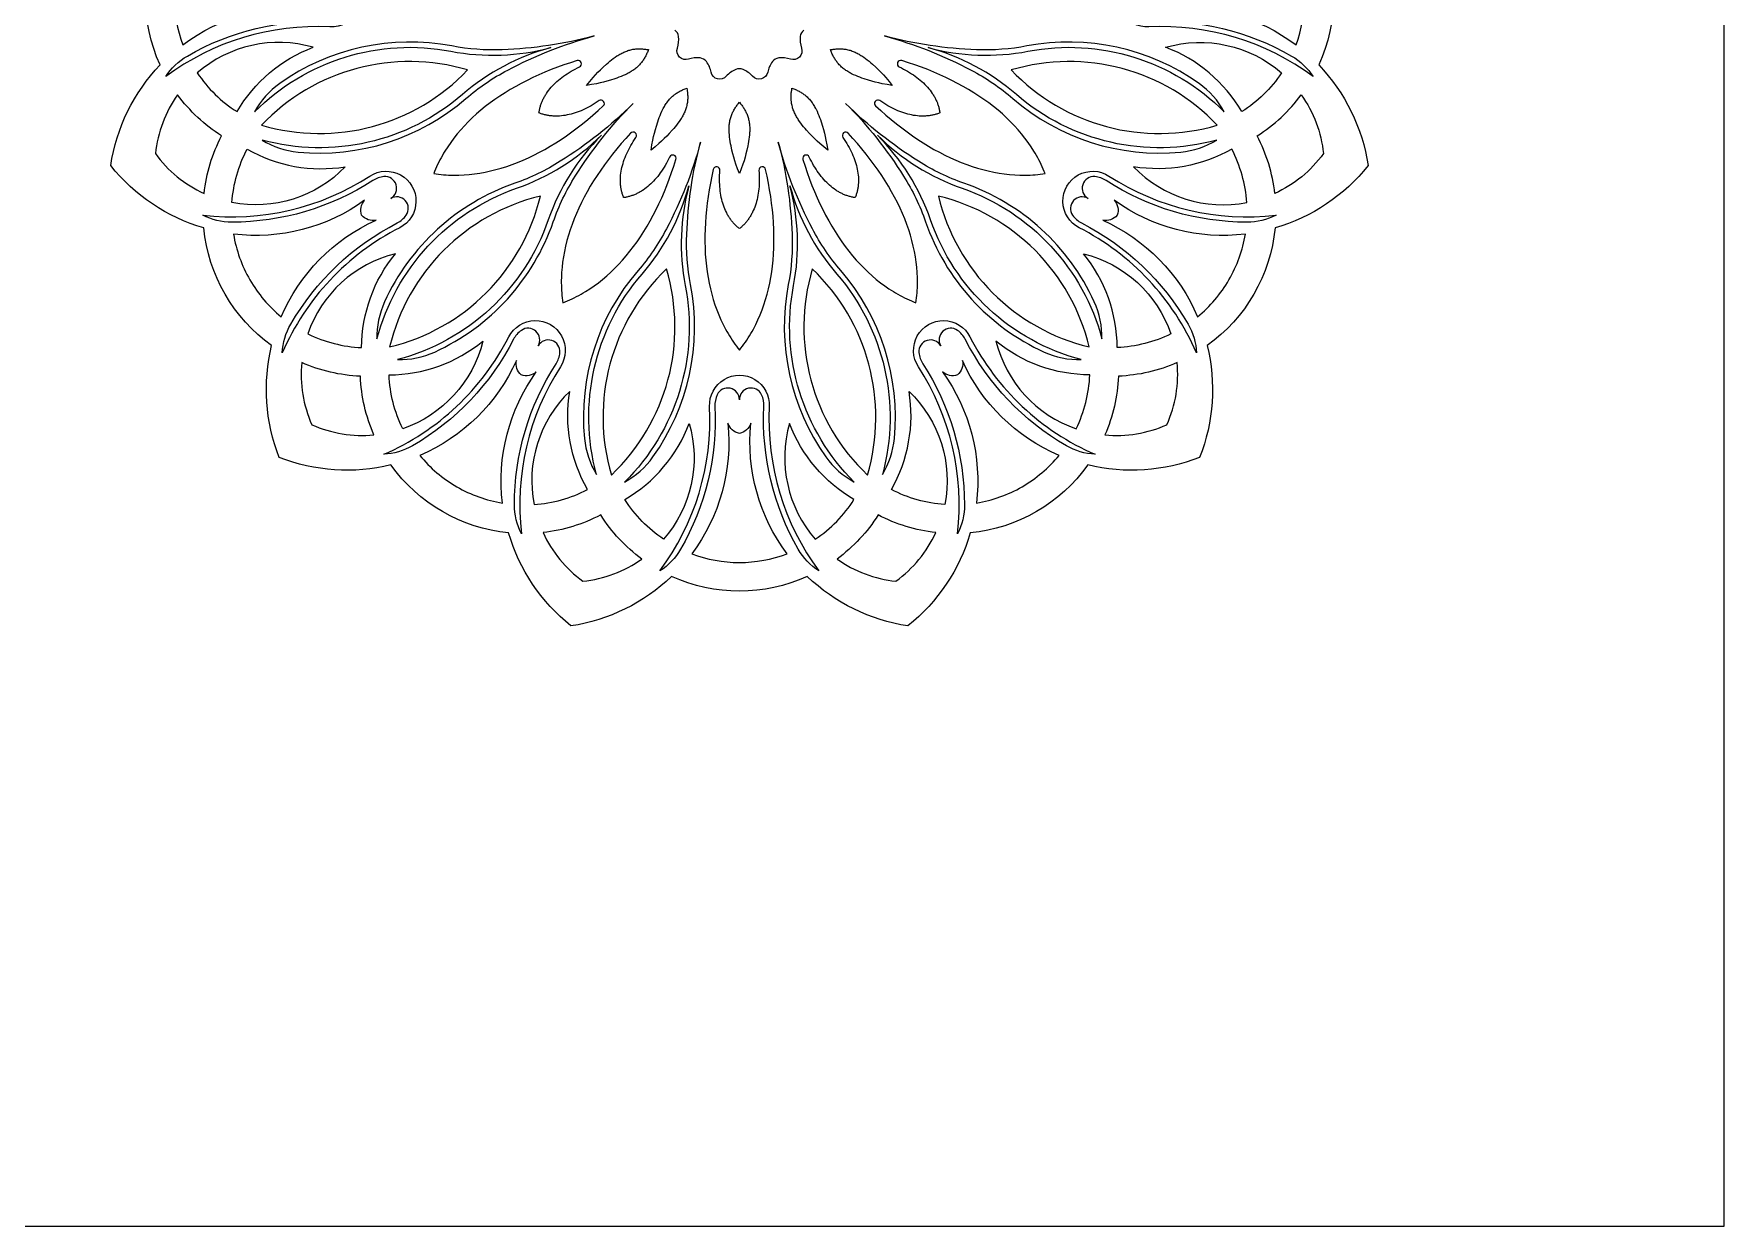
# Model space of a CAD drawing. Header units: millimetres. Extents: x 5898 to 7935, y 628 to 2008.
# Drawn here: x 6986 to 7935, y 628 to 1297 of the extents above; entities that cross this region are included whole.
import ezdxf

# ---------------------------------------------------------------- set-up
doc = ezdxf.new("R2010")
doc.units = ezdxf.units.MM
doc.layers.add('Layer 01', color=1, linetype='Continuous')

msp = doc.modelspace()

# ---------------------------------------------------------------- linework, layer by layer
at = {"layer": 'Layer 01'}
for points in [[(5897.66, 627.65), (7935.49, 627.65), (7935.49, 2008.18), (5897.66, 2008.18)], [(7331.21, 1288.4), (7330.83, 1287.38), (7330.62, 1286.88), (7330.41, 1286.38), (7330.18, 1285.88), (7329.95, 1285.38), (7329.7, 1284.89), (7329.45, 1284.41), (7329.18, 1283.93), (7328.91, 1283.46), (7328.62, 1283), (7328.33, 1282.54), (7328.02, 1282.09), (7327.71, 1281.65), (7327.38, 1281.22), (7327.04, 1280.8), (7326.65, 1280.34), (7326.24, 1279.9), (7325.81, 1279.46), (7325.38, 1279.04), (7324.93, 1278.63), (7324.47, 1278.24), (7323.99, 1277.85), (7323.51, 1277.48), (7323.02, 1277.12), (7322.51, 1276.77), (7322, 1276.43), (7321.48, 1276.1), (7320.95, 1275.78), (7320.41, 1275.47), (7319.86, 1275.17), (7319.31, 1274.89), (7318.19, 1274.33), (7317.04, 1273.82), (7315.88, 1273.33), (7314.7, 1272.87), (7313.51, 1272.44), (7312.31, 1272.03), (7309.92, 1271.28), (7307.96, 1270.72), (7306.01, 1270.2), (7304.05, 1269.72), (7302.08, 1269.29), (7299.29, 1268.77), (7296.47, 1268.34), (7298.25, 1270.56), (7300.1, 1272.72), (7301.46, 1274.21), (7302.85, 1275.66), (7304.28, 1277.1), (7305.75, 1278.51), (7307.59, 1280.21), (7308.54, 1281.04), (7309.51, 1281.85), (7310.5, 1282.64), (7311.5, 1283.41), (7312.52, 1284.14), (7313.56, 1284.84), (7314.09, 1285.18), (7314.62, 1285.5), (7315.16, 1285.81), (7315.7, 1286.11), (7316.24, 1286.4), (7316.79, 1286.68), (7317.35, 1286.94), (7317.91, 1287.18), (7318.47, 1287.42), (7319.04, 1287.63), (7319.62, 1287.83), (7320.19, 1288.02), (7320.78, 1288.19), (7321.36, 1288.34), (7321.96, 1288.47), (7322.55, 1288.58), (7323.09, 1288.66), (7323.62, 1288.73), (7324.16, 1288.79), (7324.7, 1288.83), (7325.24, 1288.85), (7325.79, 1288.87), (7326.33, 1288.87), (7326.88, 1288.86), (7327.43, 1288.84), (7327.97, 1288.8), (7328.52, 1288.76), (7329.06, 1288.71), (7329.6, 1288.64), (7330.14, 1288.57)], [(7433.47, 1288.4), (7434.54, 1288.57), (7435.08, 1288.64), (7435.63, 1288.71), (7436.17, 1288.76), (7436.71, 1288.8), (7437.26, 1288.84), (7437.81, 1288.86), (7438.35, 1288.87), (7438.9, 1288.87), (7439.44, 1288.85), (7439.98, 1288.83), (7440.52, 1288.79), (7441.06, 1288.73), (7441.6, 1288.66), (7442.13, 1288.58), (7442.73, 1288.47), (7443.32, 1288.34), (7443.91, 1288.19), (7444.49, 1288.02), (7445.07, 1287.83), (7445.64, 1287.63), (7446.21, 1287.42), (7446.78, 1287.18), (7447.34, 1286.94), (7447.89, 1286.68), (7448.44, 1286.4), (7448.99, 1286.11), (7449.53, 1285.81), (7450.06, 1285.5), (7450.6, 1285.18), (7451.12, 1284.84), (7452.16, 1284.14), (7453.18, 1283.41), (7454.19, 1282.64), (7455.17, 1281.85), (7456.14, 1281.04), (7457.09, 1280.21), (7458.94, 1278.51), (7460.41, 1277.1), (7461.84, 1275.66), (7463.23, 1274.21), (7464.58, 1272.72), (7466.43, 1270.56), (7468.21, 1268.34), (7465.4, 1268.77), (7462.6, 1269.29), (7460.64, 1269.72), (7458.68, 1270.2), (7456.72, 1270.72), (7454.76, 1271.28), (7452.37, 1272.03), (7451.18, 1272.44), (7449.99, 1272.87), (7448.81, 1273.33), (7447.65, 1273.82), (7446.5, 1274.33), (7445.37, 1274.89), (7444.82, 1275.17), (7444.27, 1275.47), (7443.74, 1275.78), (7443.21, 1276.1), (7442.68, 1276.43), (7442.17, 1276.77), (7441.67, 1277.12), (7441.17, 1277.48), (7440.69, 1277.85), (7440.22, 1278.24), (7439.76, 1278.63), (7439.31, 1279.04), (7438.87, 1279.46), (7438.45, 1279.9), (7438.04, 1280.34), (7437.64, 1280.8), (7437.3, 1281.22), (7436.98, 1281.65), (7436.66, 1282.09), (7436.35, 1282.54), (7436.06, 1283), (7435.78, 1283.46), (7435.5, 1283.93), (7435.24, 1284.41), (7434.98, 1284.89), (7434.74, 1285.38), (7434.5, 1285.88), (7434.28, 1286.38), (7434.06, 1286.88), (7433.86, 1287.38)], [(7352.82, 1266.79), (7353, 1265.71), (7353.07, 1265.17), (7353.13, 1264.63), (7353.19, 1264.09), (7353.23, 1263.54), (7353.26, 1263), (7353.29, 1262.45), (7353.3, 1261.91), (7353.29, 1261.36), (7353.28, 1260.82), (7353.25, 1260.27), (7353.21, 1259.73), (7353.16, 1259.19), (7353.09, 1258.66), (7353.01, 1258.13), (7352.89, 1257.53), (7352.76, 1256.94), (7352.61, 1256.35), (7352.45, 1255.77), (7352.26, 1255.19), (7352.06, 1254.61), (7351.84, 1254.04), (7351.61, 1253.48), (7351.36, 1252.92), (7351.1, 1252.37), (7350.83, 1251.82), (7350.54, 1251.27), (7350.24, 1250.73), (7349.93, 1250.19), (7349.6, 1249.66), (7349.27, 1249.13), (7348.57, 1248.09), (7347.84, 1247.07), (7347.07, 1246.07), (7346.28, 1245.08), (7345.47, 1244.12), (7344.64, 1243.17), (7342.94, 1241.32), (7341.52, 1239.85), (7340.09, 1238.42), (7338.63, 1237.03), (7337.15, 1235.68), (7334.99, 1233.83), (7332.76, 1232.04), (7333.2, 1234.86), (7333.72, 1237.65), (7334.15, 1239.62), (7334.62, 1241.58), (7335.14, 1243.53), (7335.71, 1245.49), (7336.46, 1247.89), (7336.87, 1249.08), (7337.3, 1250.27), (7337.76, 1251.45), (7338.24, 1252.61), (7338.76, 1253.76), (7339.31, 1254.88), (7339.6, 1255.44), (7339.9, 1255.98), (7340.21, 1256.52), (7340.53, 1257.05), (7340.86, 1257.57), (7341.2, 1258.09), (7341.55, 1258.59), (7341.91, 1259.08), (7342.28, 1259.57), (7342.66, 1260.04), (7343.06, 1260.5), (7343.47, 1260.95), (7343.89, 1261.39), (7344.32, 1261.81), (7344.77, 1262.22), (7345.23, 1262.62), (7345.65, 1262.95), (7346.08, 1263.28), (7346.52, 1263.6), (7346.97, 1263.9), (7347.42, 1264.2), (7347.89, 1264.48), (7348.36, 1264.76), (7348.84, 1265.02), (7349.32, 1265.27), (7349.81, 1265.52), (7350.3, 1265.75), (7350.8, 1265.98), (7351.3, 1266.19), (7351.81, 1266.4)], [(7411.86, 1266.79), (7412.88, 1266.4), (7413.38, 1266.19), (7413.88, 1265.98), (7414.38, 1265.75), (7414.87, 1265.52), (7415.36, 1265.27), (7415.85, 1265.02), (7416.32, 1264.76), (7416.8, 1264.48), (7417.26, 1264.2), (7417.72, 1263.9), (7418.16, 1263.6), (7418.6, 1263.28), (7419.03, 1262.95), (7419.45, 1262.62), (7419.91, 1262.22), (7420.36, 1261.81), (7420.8, 1261.39), (7421.22, 1260.95), (7421.63, 1260.5), (7422.02, 1260.04), (7422.41, 1259.57), (7422.78, 1259.08), (7423.14, 1258.59), (7423.49, 1258.09), (7423.83, 1257.57), (7424.16, 1257.05), (7424.48, 1256.52), (7424.78, 1255.98), (7425.08, 1255.44), (7425.37, 1254.88), (7425.92, 1253.76), (7426.44, 1252.61), (7426.93, 1251.45), (7427.39, 1250.27), (7427.82, 1249.08), (7428.22, 1247.89), (7428.97, 1245.49), (7429.54, 1243.53), (7430.06, 1241.58), (7430.54, 1239.62), (7430.96, 1237.65), (7431.49, 1234.86), (7431.92, 1232.04), (7429.7, 1233.83), (7427.54, 1235.68), (7426.05, 1237.03), (7424.59, 1238.42), (7423.16, 1239.85), (7421.74, 1241.32), (7420.05, 1243.17), (7419.22, 1244.12), (7418.4, 1245.08), (7417.61, 1246.07), (7416.85, 1247.07), (7416.11, 1248.09), (7415.41, 1249.13), (7415.08, 1249.66), (7414.76, 1250.19), (7414.44, 1250.73), (7414.14, 1251.27), (7413.86, 1251.82), (7413.58, 1252.37), (7413.32, 1252.92), (7413.07, 1253.48), (7412.84, 1254.04), (7412.62, 1254.61), (7412.42, 1255.19), (7412.24, 1255.77), (7412.07, 1256.35), (7411.92, 1256.94), (7411.79, 1257.53), (7411.68, 1258.13), (7411.59, 1258.66), (7411.53, 1259.19), (7411.47, 1259.73), (7411.43, 1260.27), (7411.4, 1260.82), (7411.39, 1261.36), (7411.39, 1261.91), (7411.4, 1262.45), (7411.42, 1263), (7411.45, 1263.54), (7411.5, 1264.09), (7411.55, 1264.63), (7411.62, 1265.17), (7411.69, 1265.71)], [(7382.34, 1258.88), (7383.03, 1258.03), (7383.36, 1257.6), (7383.69, 1257.17), (7384.01, 1256.72), (7384.32, 1256.27), (7384.62, 1255.82), (7384.91, 1255.35), (7385.19, 1254.89), (7385.46, 1254.41), (7385.72, 1253.93), (7385.97, 1253.45), (7386.21, 1252.96), (7386.43, 1252.47), (7386.64, 1251.97), (7386.83, 1251.47), (7387.03, 1250.9), (7387.21, 1250.32), (7387.38, 1249.73), (7387.53, 1249.14), (7387.66, 1248.55), (7387.77, 1247.95), (7387.86, 1247.35), (7387.95, 1246.75), (7388.01, 1246.14), (7388.06, 1245.53), (7388.1, 1244.91), (7388.12, 1244.3), (7388.13, 1243.68), (7388.13, 1243.06), (7388.12, 1242.44), (7388.09, 1241.81), (7388.01, 1240.56), (7387.88, 1239.31), (7387.72, 1238.06), (7387.53, 1236.81), (7387.31, 1235.57), (7387.06, 1234.33), (7386.52, 1231.88), (7386.03, 1229.9), (7385.5, 1227.95), (7384.93, 1226.01), (7384.32, 1224.1), (7383.38, 1221.41), (7382.34, 1218.76), (7381.31, 1221.41), (7380.37, 1224.1), (7379.75, 1226.01), (7379.18, 1227.95), (7378.66, 1229.9), (7378.17, 1231.88), (7377.62, 1234.33), (7377.38, 1235.57), (7377.16, 1236.81), (7376.96, 1238.06), (7376.8, 1239.31), (7376.68, 1240.56), (7376.59, 1241.81), (7376.57, 1242.44), (7376.55, 1243.06), (7376.55, 1243.68), (7376.56, 1244.3), (7376.58, 1244.91), (7376.62, 1245.53), (7376.67, 1246.14), (7376.74, 1246.75), (7376.82, 1247.35), (7376.92, 1247.95), (7377.03, 1248.55), (7377.16, 1249.14), (7377.31, 1249.73), (7377.47, 1250.32), (7377.65, 1250.9), (7377.85, 1251.47), (7378.05, 1251.97), (7378.26, 1252.47), (7378.48, 1252.96), (7378.71, 1253.45), (7378.96, 1253.93), (7379.22, 1254.41), (7379.49, 1254.89), (7379.77, 1255.35), (7380.07, 1255.82), (7380.37, 1256.27), (7380.68, 1256.72), (7381, 1257.17), (7381.32, 1257.6), (7381.66, 1258.03)]]:
    msp.add_lwpolyline(points, close=True, dxfattribs=at)
for points in [[(7060.08, 1362.56, 0.174162), (7152.34, 1334.67, -1.052626), (7152.34, 1301.16, 0.174162), (7060.08, 1273.27, -0.118961), (7072.24, 1284.83, -0.144765), (7152.49, 1304.16, 0.12236), (7159.01, 1305.43, 0.802823), (7156.25, 1317.91, 0.802821), (7159.01, 1330.4, 0.12236), (7152.49, 1331.67, -0.144765), (7072.24, 1350.99, -0.118961)], [(7704.6, 1273.27, 0.174162), (7612.34, 1301.16, -1.052626), (7612.34, 1334.67, 0.174162), (7704.6, 1362.56, -0.118961), (7692.45, 1350.99, -0.144765), (7612.19, 1331.67, 0.12236), (7605.67, 1330.4, 0.802823), (7608.44, 1317.91, 0.802821), (7605.67, 1305.43, 0.12236), (7612.19, 1304.16, -0.144765), (7692.45, 1284.83, -0.118961)], [(7064.81, 1317.91, 0.090101), (7069.69, 1291.1, -0.188849), (7142.98, 1311.46, -0.271087), (7137.3, 1317.91, -0.271087), (7142.98, 1324.37, -0.188849), (7069.69, 1344.73, 0.090101)], [(7699.87, 1317.91, 0.090101), (7695, 1344.73, -0.188849), (7621.7, 1324.37, -0.271087), (7627.39, 1317.91, -0.271087), (7621.7, 1311.46, -0.188849), (7695, 1291.1, 0.090101)], [(7100.17, 1253.57, -0.172006), (7142.95, 1289.73, 0.254681), (7077.83, 1275.31, 0.103301)], [(7300.83, 1296.07, -0.056891), (7249.11, 1288.36, -0.058045), (7220.85, 1290.45, 0.205055), (7124.12, 1269.34, 0.113402), (7110.01, 1253.43, -0.249659), (7220.29, 1287.5, 0.113342), (7276.41, 1289.53, 0.113342), (7226.79, 1263.22, -0.249659), (7114.25, 1237.59, 0.113402), (7134.43, 1230.87, 0.205055), (7228.75, 1260.95, -0.058045), (7252.18, 1276.89, -0.056891)], [(7463.86, 1296.07, -0.056891), (7512.5, 1276.89, -0.058045), (7535.93, 1260.95, 0.205055), (7630.25, 1230.87, 0.113402), (7650.43, 1237.59, -0.249659), (7537.89, 1263.22, 0.113342), (7488.28, 1289.53, 0.113342), (7544.4, 1287.5, -0.249659), (7654.68, 1253.43, 0.113402), (7640.56, 1269.34, 0.205055), (7543.83, 1290.45, -0.058045), (7515.57, 1288.36, -0.056891)], [(7664.52, 1253.57, 0.172006), (7621.74, 1289.73, -0.254681), (7686.85, 1275.31, -0.103301)], [(7292.54, 1278.71, 0.929138), (7291.15, 1282.25), (7287.43, 1281.07), (7283.76, 1279.83), (7280.15, 1278.52), (7276.59, 1277.16), (7273.11, 1275.74), (7269.68, 1274.26), (7266.33, 1272.72), (7263.05, 1271.13), (7259.84, 1269.48), (7256.7, 1267.78), (7253.65, 1266.02), (7250.67, 1264.2), (7247.78, 1262.34), (7244.98, 1260.42), (7242.26, 1258.46), (7239.62, 1256.44), (7237.08, 1254.38), (7234.64, 1252.27), (7232.28, 1250.11), (7230.02, 1247.91), (7227.86, 1245.67), (7225.79, 1243.39), (7223.82, 1241.08), (7221.95, 1238.72), (7220.18, 1236.33), (7218.51, 1233.91), (7216.94, 1231.45), (7216.19, 1230.21), (7215.47, 1228.97), (7214.77, 1227.71), (7214.1, 1226.45), (7213.46, 1225.19), (7212.84, 1223.91), (7212.24, 1222.63), (7211.67, 1221.35), (7211.13, 1220.06), (7210.61, 1218.76), (7211.99, 1218.57), (7213.38, 1218.39), (7214.78, 1218.24), (7216.18, 1218.12), (7217.6, 1218.02), (7219.02, 1217.95), (7220.44, 1217.9), (7221.88, 1217.87), (7223.32, 1217.88), (7224.76, 1217.9), (7227.67, 1218.03), (7230.61, 1218.27), (7233.56, 1218.61), (7236.54, 1219.05), (7239.53, 1219.59), (7242.54, 1220.25), (7245.56, 1221), (7248.59, 1221.86), (7251.64, 1222.82), (7254.69, 1223.89), (7257.74, 1225.06), (7260.81, 1226.33), (7263.87, 1227.7), (7266.93, 1229.17), (7269.99, 1230.74), (7273.05, 1232.41), (7276.1, 1234.18), (7279.14, 1236.04), (7282.18, 1237.99), (7285.2, 1240.04), (7288.21, 1242.18), (7291.2, 1244.4), (7294.17, 1246.71), (7297.13, 1249.11), (7300.06, 1251.58), (7302.98, 1254.14), (7305.86, 1256.77, 0.929138), (7303.48, 1259.75), (7302.37, 1259), (7301.25, 1258.28), (7300.13, 1257.59), (7299.01, 1256.93), (7297.88, 1256.3), (7296.75, 1255.71), (7295.63, 1255.15), (7294.5, 1254.62), (7293.38, 1254.13), (7292.25, 1253.68), (7291.14, 1253.26), (7290.02, 1252.87), (7288.91, 1252.52), (7287.81, 1252.21), (7286.71, 1251.94), (7285.62, 1251.7), (7284.53, 1251.5), (7283.46, 1251.33), (7282.39, 1251.21), (7281.34, 1251.12), (7280.82, 1251.09), (7280.3, 1251.07), (7279.78, 1251.06), (7279.26, 1251.05), (7278.75, 1251.06), (7278.25, 1251.08), (7277.74, 1251.1), (7277.24, 1251.14), (7276.74, 1251.18), (7276.25, 1251.23), (7275.75, 1251.29), (7275.27, 1251.36), (7274.78, 1251.44), (7274.3, 1251.53), (7273.83, 1251.63), (7273.35, 1251.74), (7272.89, 1251.85), (7272.42, 1251.97), (7271.96, 1252.11), (7271.51, 1252.25), (7271.05, 1252.4), (7270.61, 1252.55), (7270.16, 1252.72), (7269.73, 1252.9), (7269.79, 1253.36), (7269.87, 1253.83), (7269.96, 1254.3), (7270.05, 1254.76), (7270.16, 1255.23), (7270.28, 1255.69), (7270.4, 1256.16), (7270.54, 1256.62), (7270.68, 1257.08), (7270.83, 1257.54), (7271, 1258), (7271.17, 1258.46), (7271.35, 1258.92), (7271.54, 1259.37), (7271.75, 1259.83), (7271.96, 1260.28), (7272.18, 1260.73), (7272.41, 1261.18), (7272.65, 1261.63), (7272.9, 1262.08), (7273.16, 1262.52), (7273.43, 1262.96), (7273.71, 1263.4), (7273.99, 1263.84), (7274.6, 1264.71), (7275.24, 1265.57), (7275.92, 1266.42), (7276.63, 1267.26), (7277.39, 1268.08), (7278.17, 1268.9), (7279, 1269.7), (7279.85, 1270.48), (7280.74, 1271.26), (7281.67, 1272.01), (7282.62, 1272.76), (7283.61, 1273.49), (7284.63, 1274.2), (7285.68, 1274.89), (7286.75, 1275.57), (7287.86, 1276.24), (7288.99, 1276.88), (7290.15, 1277.51), (7291.33, 1278.12)], [(7461.2, 1259.75, 0.929138), (7458.82, 1256.77), (7461.71, 1254.14), (7464.62, 1251.58), (7467.56, 1249.11), (7470.51, 1246.71), (7473.49, 1244.4), (7476.48, 1242.18), (7479.49, 1240.04), (7482.51, 1237.99), (7485.54, 1236.04), (7488.58, 1234.18), (7491.63, 1232.41), (7494.69, 1230.74), (7497.75, 1229.17), (7500.82, 1227.7), (7503.88, 1226.33), (7506.94, 1225.06), (7510, 1223.89), (7513.05, 1222.82), (7516.09, 1221.86), (7519.13, 1221), (7522.15, 1220.25), (7525.16, 1219.59), (7528.15, 1219.05), (7531.12, 1218.61), (7534.08, 1218.27), (7537.01, 1218.03), (7539.92, 1217.9), (7541.37, 1217.88), (7542.81, 1217.87), (7544.24, 1217.9), (7545.67, 1217.95), (7547.09, 1218.02), (7548.5, 1218.12), (7549.91, 1218.24), (7551.3, 1218.39), (7552.69, 1218.57), (7554.08, 1218.76), (7553.56, 1220.06), (7553.01, 1221.35), (7552.44, 1222.63), (7551.85, 1223.91), (7551.23, 1225.19), (7550.58, 1226.45), (7549.91, 1227.71), (7549.21, 1228.97), (7548.49, 1230.21), (7547.75, 1231.45), (7546.18, 1233.91), (7544.51, 1236.33), (7542.74, 1238.72), (7540.87, 1241.08), (7538.9, 1243.39), (7536.83, 1245.67), (7534.66, 1247.91), (7532.4, 1250.11), (7530.05, 1252.27), (7527.6, 1254.38), (7525.06, 1256.44), (7522.43, 1258.46), (7519.71, 1260.42), (7516.9, 1262.34), (7514.01, 1264.2), (7511.04, 1266.02), (7507.98, 1267.78), (7504.85, 1269.48), (7501.64, 1271.13), (7498.36, 1272.72), (7495, 1274.26), (7491.58, 1275.74), (7488.09, 1277.16), (7484.54, 1278.52), (7480.93, 1279.83), (7477.26, 1281.07), (7473.53, 1282.25, 0.929138), (7472.15, 1278.71), (7473.35, 1278.12), (7474.54, 1277.51), (7475.69, 1276.88), (7476.83, 1276.24), (7477.93, 1275.57), (7479.01, 1274.89), (7480.06, 1274.2), (7481.07, 1273.49), (7482.06, 1272.76), (7483.02, 1272.01), (7483.94, 1271.26), (7484.83, 1270.48), (7485.69, 1269.7), (7486.51, 1268.9), (7487.3, 1268.08), (7488.05, 1267.26), (7488.77, 1266.42), (7489.45, 1265.57), (7490.09, 1264.71), (7490.69, 1263.84), (7490.98, 1263.4), (7491.26, 1262.96), (7491.53, 1262.52), (7491.79, 1262.08), (7492.04, 1261.63), (7492.28, 1261.18), (7492.51, 1260.73), (7492.73, 1260.28), (7492.94, 1259.83), (7493.14, 1259.37), (7493.33, 1258.92), (7493.51, 1258.46), (7493.69, 1258), (7493.85, 1257.54), (7494, 1257.08), (7494.15, 1256.62), (7494.28, 1256.16), (7494.41, 1255.69), (7494.52, 1255.23), (7494.63, 1254.76), (7494.73, 1254.3), (7494.81, 1253.83), (7494.89, 1253.36), (7494.96, 1252.9), (7494.52, 1252.72), (7494.08, 1252.55), (7493.63, 1252.4), (7493.18, 1252.25), (7492.72, 1252.11), (7492.26, 1251.97), (7491.8, 1251.85), (7491.33, 1251.74), (7490.86, 1251.63), (7490.38, 1251.53), (7489.9, 1251.44), (7489.42, 1251.36), (7488.93, 1251.29), (7488.44, 1251.23), (7487.94, 1251.18), (7487.45, 1251.14), (7486.94, 1251.1), (7486.44, 1251.08), (7485.93, 1251.06), (7485.42, 1251.05), (7484.91, 1251.06), (7484.39, 1251.07), (7483.87, 1251.09), (7483.34, 1251.12), (7482.29, 1251.21), (7481.23, 1251.33), (7480.15, 1251.5), (7479.07, 1251.7), (7477.98, 1251.94), (7476.88, 1252.21), (7475.77, 1252.52), (7474.66, 1252.87), (7473.55, 1253.26), (7472.43, 1253.68), (7471.31, 1254.13), (7470.18, 1254.62), (7469.06, 1255.15), (7467.93, 1255.71), (7466.8, 1256.3), (7465.68, 1256.93), (7464.55, 1257.59), (7463.43, 1258.28), (7462.31, 1259)], [(7113.94, 1246, 0.281622), (7229.66, 1277, 0.281622)], [(7650.74, 1246, 0.281622), (7535.03, 1277, 0.281622)], [(7081.61, 1207.62, -0.092369), (7091.49, 1239.98, -0.092369), (7066.75, 1263.06, 0.128741), (7054.29, 1230.01, 0.128741)], [(7673.19, 1239.98, 0.092369), (7697.93, 1263.06, -0.128741), (7710.39, 1230.01, -0.128741), (7683.08, 1207.62, 0.092369)], [(7322.67, 1258.24, -0.056891), (7281.74, 1225.71, -0.058045), (7256.22, 1213.38, 0.205055), (7183, 1146.74, 0.113402), (7178.74, 1125.9, -0.249659), (7257.2, 1210.55, 0.113342), (7304.79, 1240.36, 0.113342), (7274.98, 1192.77, -0.249659), (7190.33, 1114.31, 0.113402), (7211.17, 1118.58, 0.205055), (7277.81, 1191.79, -0.058045), (7290.13, 1217.31, -0.056891)], [(7442.02, 1258.24, -0.056891), (7474.55, 1217.31, -0.058045), (7486.87, 1191.79, 0.205055), (7553.52, 1118.58, 0.113402), (7574.35, 1114.31, -0.249659), (7489.71, 1192.77, 0.113342), (7459.89, 1240.36, 0.113342), (7507.48, 1210.55, -0.249659), (7585.95, 1125.9, 0.113402), (7581.68, 1146.74, 0.205055), (7508.47, 1213.38, -0.058045), (7482.95, 1225.71, -0.056891)], [(7324.17, 1239.06, 0.929138), (7321.2, 1241.44), (7318.57, 1238.55), (7316.01, 1235.64), (7313.53, 1232.7), (7311.14, 1229.75), (7308.83, 1226.77), (7306.6, 1223.78), (7304.47, 1220.77), (7302.42, 1217.75), (7300.47, 1214.72), (7298.6, 1211.67), (7296.84, 1208.62), (7295.17, 1205.57), (7293.6, 1202.5), (7292.13, 1199.44), (7290.75, 1196.38), (7289.48, 1193.32), (7288.31, 1190.26), (7287.25, 1187.21), (7286.29, 1184.16), (7285.43, 1181.13), (7284.67, 1178.11), (7284.02, 1175.1), (7283.48, 1172.11), (7283.03, 1169.13), (7282.7, 1166.18), (7282.46, 1163.25), (7282.33, 1160.33), (7282.3, 1158.89), (7282.3, 1157.45), (7282.33, 1156.01), (7282.37, 1154.59), (7282.45, 1153.17), (7282.55, 1151.76), (7282.67, 1150.35), (7282.82, 1148.95), (7282.99, 1147.56), (7283.19, 1146.18), (7284.49, 1146.7), (7285.78, 1147.24), (7287.06, 1147.81), (7288.34, 1148.41), (7289.61, 1149.03), (7290.88, 1149.68), (7292.14, 1150.35), (7293.39, 1151.04), (7294.64, 1151.76), (7295.88, 1152.51), (7298.34, 1154.08), (7300.76, 1155.75), (7303.15, 1157.52), (7305.5, 1159.39), (7307.82, 1161.36), (7310.1, 1163.43), (7312.34, 1165.59), (7314.54, 1167.85), (7316.69, 1170.21), (7318.8, 1172.66), (7320.87, 1175.2), (7322.88, 1177.83), (7324.85, 1180.55), (7326.77, 1183.35), (7328.63, 1186.25), (7330.44, 1189.22), (7332.2, 1192.27), (7333.91, 1195.41), (7335.56, 1198.62), (7337.15, 1201.9), (7338.69, 1205.26), (7340.17, 1208.68), (7341.59, 1212.17), (7342.95, 1215.72), (7344.25, 1219.33), (7345.5, 1223), (7346.68, 1226.73, 0.929138), (7343.13, 1228.11), (7342.54, 1226.9), (7341.94, 1225.72), (7341.31, 1224.56), (7340.66, 1223.43), (7340, 1222.33), (7339.32, 1221.25), (7338.63, 1220.2), (7337.91, 1219.18), (7337.19, 1218.2), (7336.44, 1217.24), (7335.68, 1216.32), (7334.91, 1215.42), (7334.12, 1214.57), (7333.32, 1213.75), (7332.51, 1212.96), (7331.68, 1212.21), (7330.85, 1211.49), (7330, 1210.81), (7329.14, 1210.17), (7328.27, 1209.57), (7327.83, 1209.28), (7327.39, 1209), (7326.95, 1208.73), (7326.51, 1208.47), (7326.06, 1208.22), (7325.61, 1207.98), (7325.16, 1207.75), (7324.71, 1207.53), (7324.26, 1207.32), (7323.8, 1207.12), (7323.35, 1206.92), (7322.89, 1206.74), (7322.43, 1206.57), (7321.97, 1206.41), (7321.51, 1206.25), (7321.05, 1206.11), (7320.58, 1205.97), (7320.12, 1205.85), (7319.65, 1205.73), (7319.19, 1205.63), (7318.72, 1205.53), (7318.26, 1205.44), (7317.79, 1205.37), (7317.32, 1205.3), (7317.15, 1205.74), (7316.98, 1206.18), (7316.82, 1206.63), (7316.68, 1207.08), (7316.53, 1207.53), (7316.4, 1207.99), (7316.28, 1208.46), (7316.16, 1208.93), (7316.06, 1209.4), (7315.96, 1209.88), (7315.87, 1210.36), (7315.79, 1210.84), (7315.72, 1211.33), (7315.66, 1211.82), (7315.61, 1212.31), (7315.56, 1212.81), (7315.53, 1213.31), (7315.5, 1213.82), (7315.49, 1214.33), (7315.48, 1214.84), (7315.48, 1215.35), (7315.49, 1215.87), (7315.52, 1216.39), (7315.55, 1216.91), (7315.63, 1217.97), (7315.76, 1219.03), (7315.92, 1220.11), (7316.13, 1221.19), (7316.36, 1222.28), (7316.64, 1223.38), (7316.95, 1224.48), (7317.3, 1225.59), (7317.68, 1226.71), (7318.1, 1227.83), (7318.56, 1228.95), (7319.05, 1230.07), (7319.58, 1231.2), (7320.14, 1232.33), (7320.73, 1233.45), (7321.36, 1234.58), (7322.01, 1235.7), (7322.7, 1236.82), (7323.42, 1237.94)], [(7360.5, 1236.4, -0.056891), (7341.32, 1187.76, -0.058045), (7325.38, 1164.33, 0.205055), (7295.3, 1070, 0.113402), (7302.02, 1049.83, -0.249659), (7327.65, 1162.36, 0.113342), (7353.96, 1211.98, 0.113342), (7351.93, 1155.86, -0.249659), (7317.86, 1045.58, 0.113402), (7333.77, 1059.69, 0.205055), (7354.88, 1156.42, -0.058045), (7352.79, 1184.68, -0.056891)], [(7404.18, 1236.4, -0.056891), (7411.89, 1184.68, -0.058045), (7409.81, 1156.42, 0.205055), (7430.92, 1059.69, 0.113402), (7446.83, 1045.58, -0.249659), (7412.75, 1155.86, 0.113342), (7410.73, 1211.98, 0.113342), (7437.03, 1162.36, -0.249659), (7462.66, 1049.83, 0.113402), (7469.39, 1070, 0.205055), (7439.3, 1164.33, -0.058045), (7423.37, 1187.76, -0.056891)], [(7421.55, 1228.11, 0.929138), (7418, 1226.73), (7419.19, 1223), (7420.43, 1219.33), (7421.73, 1215.72), (7423.1, 1212.17), (7424.52, 1208.68), (7426, 1205.26), (7427.53, 1201.9), (7429.13, 1198.62), (7430.78, 1195.41), (7432.48, 1192.27), (7434.24, 1189.22), (7436.05, 1186.25), (7437.92, 1183.35), (7439.84, 1180.55), (7441.8, 1177.83), (7443.82, 1175.2), (7445.88, 1172.66), (7447.99, 1170.21), (7450.15, 1167.85), (7452.34, 1165.59), (7454.58, 1163.43), (7456.86, 1161.36), (7459.18, 1159.39), (7461.54, 1157.52), (7463.93, 1155.75), (7466.35, 1154.08), (7468.81, 1152.51), (7470.04, 1151.76), (7471.29, 1151.04), (7472.54, 1150.35), (7473.8, 1149.68), (7475.07, 1149.03), (7476.34, 1148.41), (7477.62, 1147.81), (7478.91, 1147.24), (7480.2, 1146.7), (7481.49, 1146.18), (7481.69, 1147.56), (7481.86, 1148.95), (7482.01, 1150.35), (7482.14, 1151.76), (7482.24, 1153.17), (7482.31, 1154.59), (7482.36, 1156.01), (7482.38, 1157.45), (7482.38, 1158.89), (7482.35, 1160.33), (7482.22, 1163.25), (7481.99, 1166.18), (7481.65, 1169.13), (7481.21, 1172.11), (7480.66, 1175.1), (7480.01, 1178.11), (7479.26, 1181.13), (7478.4, 1184.16), (7477.44, 1187.21), (7476.37, 1190.26), (7475.2, 1193.32), (7473.93, 1196.38), (7472.56, 1199.44), (7471.09, 1202.5), (7469.52, 1205.57), (7467.85, 1208.62), (7466.08, 1211.67), (7464.22, 1214.72), (7462.26, 1217.75), (7460.22, 1220.77), (7458.08, 1223.78), (7455.86, 1226.77), (7453.55, 1229.75), (7451.15, 1232.7), (7448.67, 1235.64), (7446.12, 1238.55), (7443.48, 1241.44, 0.929138), (7440.51, 1239.06), (7441.26, 1237.94), (7441.98, 1236.82), (7442.67, 1235.7), (7443.33, 1234.58), (7443.95, 1233.45), (7444.55, 1232.33), (7445.11, 1231.2), (7445.63, 1230.07), (7446.12, 1228.95), (7446.58, 1227.83), (7447, 1226.71), (7447.39, 1225.59), (7447.73, 1224.48), (7448.05, 1223.38), (7448.32, 1222.28), (7448.56, 1221.19), (7448.76, 1220.11), (7448.92, 1219.03), (7449.05, 1217.97), (7449.14, 1216.91), (7449.17, 1216.39), (7449.19, 1215.87), (7449.2, 1215.35), (7449.2, 1214.84), (7449.2, 1214.33), (7449.18, 1213.82), (7449.16, 1213.31), (7449.12, 1212.81), (7449.08, 1212.31), (7449.03, 1211.82), (7448.96, 1211.33), (7448.89, 1210.84), (7448.81, 1210.36), (7448.73, 1209.88), (7448.63, 1209.4), (7448.52, 1208.93), (7448.41, 1208.46), (7448.28, 1207.99), (7448.15, 1207.53), (7448.01, 1207.08), (7447.86, 1206.63), (7447.7, 1206.18), (7447.54, 1205.74), (7447.36, 1205.3), (7446.89, 1205.37), (7446.43, 1205.44), (7445.96, 1205.53), (7445.5, 1205.63), (7445.03, 1205.73), (7444.57, 1205.85), (7444.1, 1205.97), (7443.64, 1206.11), (7443.18, 1206.25), (7442.72, 1206.41), (7442.26, 1206.57), (7441.8, 1206.74), (7441.34, 1206.92), (7440.88, 1207.12), (7440.43, 1207.32), (7439.98, 1207.53), (7439.52, 1207.75), (7439.07, 1207.98), (7438.63, 1208.22), (7438.18, 1208.47), (7437.74, 1208.73), (7437.29, 1209), (7436.85, 1209.28), (7436.41, 1209.57), (7435.55, 1210.17), (7434.69, 1210.81), (7433.84, 1211.49), (7433, 1212.21), (7432.18, 1212.96), (7431.36, 1213.75), (7430.56, 1214.57), (7429.77, 1215.42), (7429, 1216.32), (7428.24, 1217.24), (7427.5, 1218.2), (7426.77, 1219.18), (7426.06, 1220.2), (7425.36, 1221.25), (7424.68, 1222.33), (7424.02, 1223.43), (7423.38, 1224.56), (7422.75, 1225.72), (7422.14, 1226.9)], [(7105.8, 1232.55, 0.172006), (7160.93, 1222.62, -0.254681), (7097.32, 1202.56, -0.103301)], [(7658.89, 1232.55, -0.172006), (7603.75, 1222.62, 0.254681), (7667.36, 1202.56, 0.103301)], [(7080.93, 1195.45, 0.174162), (7174.78, 1217.42, -1.052626), (7191.53, 1188.41, 0.174162), (7125.58, 1118.12, -0.118961), (7130.32, 1134.21, -0.144765), (7190.17, 1191.08, 0.12236), (7195.18, 1195.44, 0.802823), (7186.54, 1204.87, 0.802821), (7182.69, 1217.07, 0.12236), (7176.41, 1214.9, -0.144765), (7097.24, 1191.51, -0.118961)], [(7371.39, 1220.54, 0.929138), (7367.63, 1221.11), (7366.8, 1217.29), (7366.04, 1213.49), (7365.36, 1209.71), (7364.76, 1205.96), (7364.25, 1202.23), (7363.82, 1198.52), (7363.47, 1194.85), (7363.21, 1191.21), (7363.03, 1187.6), (7362.94, 1184.04), (7362.94, 1180.51), (7363.02, 1177.03), (7363.19, 1173.59), (7363.45, 1170.2), (7363.79, 1166.87), (7364.22, 1163.58), (7364.74, 1160.35), (7365.34, 1157.17), (7366.03, 1154.06), (7366.8, 1151), (7367.66, 1148.01), (7368.6, 1145.08), (7369.62, 1142.21), (7370.73, 1139.41), (7371.91, 1136.69), (7373.18, 1134.03), (7374.52, 1131.44), (7375.22, 1130.17), (7375.94, 1128.93), (7376.68, 1127.7), (7377.43, 1126.48), (7378.2, 1125.29), (7379, 1124.12), (7379.81, 1122.96), (7380.63, 1121.83), (7381.48, 1120.71), (7382.34, 1119.61), (7383.2, 1120.71), (7384.05, 1121.83), (7384.88, 1122.96), (7385.69, 1124.12), (7386.48, 1125.29), (7387.25, 1126.48), (7388.01, 1127.7), (7388.75, 1128.93), (7389.47, 1130.17), (7390.16, 1131.44), (7391.51, 1134.03), (7392.77, 1136.69), (7393.96, 1139.41), (7395.06, 1142.21), (7396.08, 1145.08), (7397.02, 1148.01), (7397.88, 1151), (7398.65, 1154.06), (7399.34, 1157.17), (7399.95, 1160.35), (7400.46, 1163.58), (7400.89, 1166.87), (7401.24, 1170.2), (7401.49, 1173.59), (7401.66, 1177.03), (7401.74, 1180.51), (7401.74, 1184.04), (7401.65, 1187.6), (7401.47, 1191.21), (7401.21, 1194.85), (7400.87, 1198.52), (7400.44, 1202.23), (7399.92, 1205.96), (7399.33, 1209.71), (7398.65, 1213.49), (7397.89, 1217.29), (7397.05, 1221.11, 0.929138), (7393.29, 1220.54), (7393.38, 1219.2), (7393.45, 1217.87), (7393.48, 1216.55), (7393.49, 1215.25), (7393.47, 1213.96), (7393.42, 1212.69), (7393.34, 1211.43), (7393.23, 1210.2), (7393.1, 1208.98), (7392.93, 1207.78), (7392.73, 1206.6), (7392.51, 1205.44), (7392.26, 1204.3), (7391.98, 1203.19), (7391.66, 1202.1), (7391.33, 1201.04), (7390.96, 1200), (7390.56, 1198.99), (7390.14, 1198), (7389.69, 1197.05), (7389.45, 1196.58), (7389.21, 1196.12), (7388.96, 1195.66), (7388.71, 1195.22), (7388.45, 1194.78), (7388.18, 1194.34), (7387.9, 1193.92), (7387.62, 1193.5), (7387.34, 1193.09), (7387.04, 1192.69), (7386.74, 1192.3), (7386.44, 1191.91), (7386.13, 1191.53), (7385.81, 1191.16), (7385.49, 1190.8), (7385.16, 1190.44), (7384.83, 1190.09), (7384.49, 1189.75), (7384.14, 1189.42), (7383.79, 1189.09), (7383.44, 1188.78), (7383.08, 1188.47), (7382.71, 1188.17), (7382.34, 1187.88), (7381.97, 1188.17), (7381.61, 1188.47), (7381.25, 1188.78), (7380.89, 1189.09), (7380.54, 1189.42), (7380.2, 1189.75), (7379.86, 1190.09), (7379.52, 1190.44), (7379.2, 1190.8), (7378.87, 1191.16), (7378.56, 1191.53), (7378.25, 1191.91), (7377.94, 1192.3), (7377.64, 1192.69), (7377.35, 1193.09), (7377.06, 1193.5), (7376.78, 1193.92), (7376.51, 1194.34), (7376.24, 1194.78), (7375.98, 1195.22), (7375.72, 1195.66), (7375.47, 1196.12), (7375.23, 1196.58), (7375, 1197.05), (7374.55, 1198), (7374.12, 1198.99), (7373.73, 1200), (7373.36, 1201.04), (7373.02, 1202.1), (7372.71, 1203.19), (7372.43, 1204.3), (7372.17, 1205.44), (7371.95, 1206.6), (7371.76, 1207.78), (7371.59, 1208.98), (7371.45, 1210.2), (7371.34, 1211.43), (7371.27, 1212.69), (7371.22, 1213.96), (7371.2, 1215.25), (7371.2, 1216.55), (7371.24, 1217.87), (7371.3, 1219.2)], [(7639.1, 1118.12, 0.174162), (7573.15, 1188.41, -1.052626), (7589.91, 1217.42, 0.174162), (7683.75, 1195.45, -0.118961), (7667.44, 1191.51, -0.144765), (7588.28, 1214.9, 0.12236), (7581.99, 1217.07, 0.802823), (7578.14, 1204.87, 0.802821), (7569.51, 1195.44, 0.12236), (7574.52, 1191.08, -0.144765), (7634.36, 1134.21, -0.118961)], [(7185.86, 1121.43, 0.281622), (7270.57, 1206.14, 0.281622)], [(7578.83, 1121.43, 0.281622), (7494.12, 1206.14, 0.281622)], [(7107.35, 1159.15, 0.090101), (7124.98, 1138.36, -0.188849), (7178.28, 1192.64, -0.271087), (7170.13, 1195.39, -0.271087), (7171.82, 1203.83, -0.188849), (7098.17, 1184.81, 0.090101)], [(7657.33, 1159.15, 0.090101), (7666.52, 1184.81, -0.188849), (7592.86, 1203.83, -0.271087), (7594.56, 1195.39, -0.271087), (7586.4, 1192.64, -0.188849), (7639.7, 1138.36, 0.090101)], [(7170.14, 1121.1, -0.172006), (7189.11, 1173.81, 0.254681), (7139.93, 1128.76, 0.103301)], [(7594.54, 1121.1, 0.172006), (7575.57, 1173.81, -0.254681), (7624.75, 1128.76, -0.103301)], [(7310.42, 1049.51, 0.281622), (7341.43, 1165.23, 0.281622)], [(7454.26, 1049.51, 0.281622), (7423.25, 1165.23, 0.281622)], [(7182.55, 1061.15, 0.174162), (7252.83, 1127.1, -1.052626), (7281.85, 1110.35, 0.174162), (7259.88, 1016.51, -0.118961), (7255.94, 1032.82, -0.144765), (7279.33, 1111.98, 0.12236), (7281.49, 1118.26, 0.802823), (7269.3, 1122.11, 0.802821), (7259.86, 1130.75, 0.12236), (7255.5, 1125.74, -0.144765), (7198.64, 1065.9, -0.118961)], [(7504.81, 1016.51, 0.174162), (7482.84, 1110.35, -1.052626), (7511.85, 1127.1, 0.174162), (7582.14, 1061.15, -0.118961), (7566.04, 1065.9, -0.144765), (7509.18, 1125.74, 0.12236), (7504.82, 1130.75, 0.802823), (7495.39, 1122.11, 0.802821), (7483.19, 1118.26, 0.12236), (7485.35, 1111.98, -0.144765), (7508.75, 1032.82, -0.118961)], [(7185.53, 1105.72, 0.172006), (7238.24, 1124.68, -0.254681), (7193.19, 1075.5, -0.103301)], [(7579.16, 1105.72, -0.172006), (7526.44, 1124.68, 0.254681), (7571.5, 1075.5, 0.103301)], [(7169.43, 1105, -0.092369), (7136.46, 1112.61, 0.128741), (7142.19, 1077.77, 0.128741), (7177.04, 1072.03, -0.092369)], [(7223.58, 1042.93, 0.090101), (7249.24, 1033.74, -0.188849), (7268.26, 1107.39, -0.271087), (7259.82, 1105.7, -0.271087), (7257.07, 1113.85, -0.188849), (7202.79, 1060.55, 0.090101)], [(7541.11, 1042.93, 0.090101), (7561.9, 1060.55, -0.188849), (7507.61, 1113.85, -0.271087), (7504.87, 1105.7, -0.271087), (7496.43, 1107.39, -0.188849), (7515.45, 1033.74, 0.090101)], [(7595.26, 1105, -0.092369), (7587.64, 1072.03, 0.128741), (7622.49, 1077.77, 0.128741), (7628.22, 1112.61, -0.092369)], [(7337.7, 995.66, 0.174162), (7365.59, 1087.91, -1.052626), (7399.1, 1087.91, 0.174162), (7426.99, 995.66, -0.118961), (7415.42, 1007.81, -0.144765), (7396.1, 1088.07, 0.12236), (7394.83, 1094.59, 0.802823), (7382.34, 1091.82, 0.802821), (7369.85, 1094.59, 0.12236), (7368.59, 1088.07, -0.144765), (7349.26, 1007.81, -0.118961)], [(7296.98, 1041.37, -0.172006), (7287.05, 1096.5, 0.254681), (7266.98, 1032.9, 0.103301)], [(7467.7, 1041.37, 0.172006), (7477.63, 1096.5, -0.254681), (7497.7, 1032.9, -0.103301)], [(7317.99, 1035.74, 0.172006), (7354.16, 1078.52, -0.254681), (7339.74, 1013.4, -0.103301)], [(7382.34, 1000.39, 0.090101), (7409.16, 1005.26, -0.188849), (7388.8, 1078.56, -0.271087), (7382.34, 1072.87, -0.271087), (7375.88, 1078.56, -0.188849), (7355.53, 1005.26, 0.090101)], [(7446.69, 1035.74, -0.172006), (7410.52, 1078.52, 0.254681), (7424.95, 1013.4, 0.103301)], [(7304.41, 1027.07, -0.092369), (7272.05, 1017.18, 0.128741), (7294.44, 989.87, 0.128741), (7327.49, 1002.32, -0.092369)], [(7460.28, 1027.07, -0.092369), (7437.2, 1002.32, 0.128741), (7470.24, 989.87, 0.128741), (7492.63, 1017.18, -0.092369)]]:
    msp.add_lwpolyline(points, format="xyb", close=True, dxfattribs=at)
for points in [[(7707.75, 1356.05, -0.216096), (7707.75, 1279.78, -0.154449), (7735.49, 1223.29, -0.154449), (7683.22, 1188.24, -0.216096), (7645.08, 1122.19, -0.154449), (7640.86, 1059.4, -0.154449), (7578.07, 1055.17, -0.216096), (7512.02, 1017.04, -0.154449), (7476.97, 964.77, -0.154449), (7420.48, 992.51, -0.216096), (7344.21, 992.51, -0.154449), (7287.72, 964.77, -0.154449), (7252.67, 1017.04, -0.216096), (7186.61, 1055.17, -0.154449), (7123.82, 1059.4, -0.154449), (7119.6, 1122.19, -0.216096), (7081.47, 1188.24, -0.154449), (7029.2, 1223.29, -0.154449), (7056.94, 1279.78, -0.216096), (7056.94, 1356.05, -0.154449)], [(7418.58, 1299.38, 0.206149), (7416.51, 1295.8, 0.110822), (7417.19, 1289.31, -0.619927), (7410.95, 1283.07, 0.110822), (7404.46, 1283.75, 0.206149), (7400.87, 1281.68, 0.110822), (7398.21, 1275.72, -0.619927), (7389.7, 1273.44, 0.110822), (7384.41, 1277.27, 0.206149), (7380.27, 1277.27, 0.110822), (7374.99, 1273.44, -0.619927), (7366.47, 1275.72, 0.110822), (7363.81, 1281.68, 0.206149), (7360.23, 1283.75, 0.110822), (7353.73, 1283.07, -0.619927), (7347.5, 1289.31, 0.110822), (7348.18, 1295.8, 0.206149), (7346.11, 1299.38, 0.110822)]]:
    msp.add_lwpolyline(points, format="xyb", dxfattribs=at)

doc.saveas('drawing.dxf')
